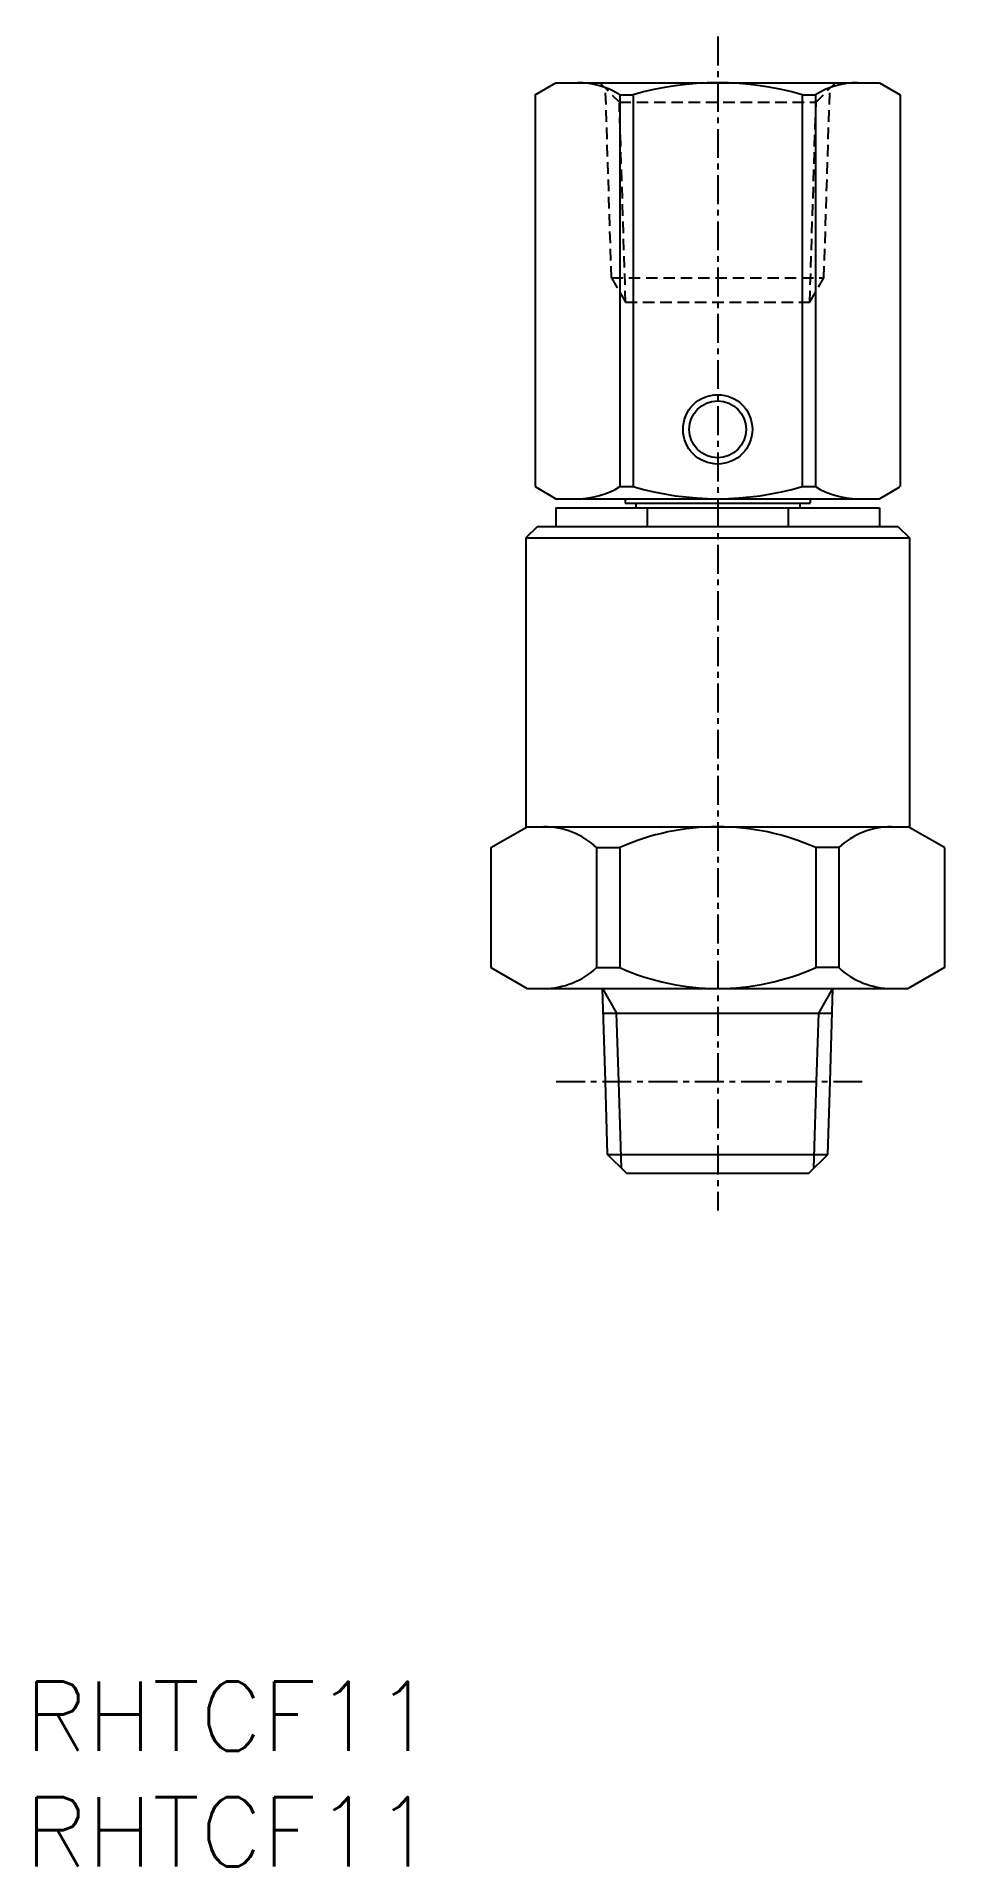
# Model space of a CAD drawing. Extents: x 0.5 to 39.8, y 0 to 79.2.
import ezdxf

# ---------------------------------------------------------------- set-up
doc = ezdxf.new("R2010")
doc.units = 0
doc.linetypes.add('CENTER', pattern=[2, 1.25, -0.25, 0.25, -0.25])
doc.linetypes.add('DASHED', pattern=[0.75, 0.5, -0.25])
doc.layers.get('0').update_dxf_attribs({"linetype": 'CONTINUOUS'})
doc.layers.add('CENTER', color=1, linetype='CENTER')
doc.styles.get("Standard").update_dxf_attribs({"font": 'txt.shx'})

# ---------------------------------------------------------------- blocks, each defined once
blk = doc.blocks.new('*U6')
at = {"color": 7, "linetype": 'CONTINUOUS'}
blk.add_text('RHTCF11', height=3, dxfattribs=at).set_placement((0, 0))
blk = doc.blocks.new('*U7')
at = {"color": 7, "linetype": 'CONTINUOUS'}
blk.add_text('RHTCF11', height=3, dxfattribs=at).set_placement((0, 5))

msp = doc.modelspace()

# ---------------------------------------------------------------- linework, layer by layer
at = {"color": 7, "linetype": 'CONTINUOUS'}
for p, q in [((22.10001, 76.680384), (23.000015, 77.2)), ((23.000015, 77.2), (36.999999, 77.2)), ((36.999999, 77.2), (37.89999, 76.680384)), ((22.10001, 76.680384), (22.10001, 59.719616)), ((25.7688, 76.680384), (26.33804, 76.680384)), ((25.7688, 76.680384), (25.7688, 59.719616)), ((26.33804, 76.680384), (26.33804, 59.719616)), ((33.66196, 76.680384), (34.2312, 76.680384)), ((33.66196, 76.680384), (33.66196, 59.719616)), ((34.2312, 76.680384), (34.2312, 59.719616)), ((37.89999, 76.680384), (37.89999, 59.719616)), ((22.09999, 59.719623), (23, 59.200001)), ((25.7688, 59.719616), (26.33804, 59.719616)), ((33.66196, 59.719616), (34.2312, 59.719616)), ((36.99999, 59.199995), (37.88351, 59.710096)), ((23, 59.200001), (37, 59.200001)), ((23, 58.799999), (37, 58.799999)), ((23, 58.799999), (23, 58)), ((26, 59.200001), (26, 59)), ((26, 59), (34, 59)), ((26.45001, 59), (26.45001, 58.799999)), ((26.95001, 58.799999), (26.95001, 58)), ((33.04999, 58.799999), (33.04999, 58)), ((33.54999, 59), (33.54999, 58.799999)), ((34, 59.200001), (34, 59)), ((37, 58.799999), (37, 58)), ((22.199985, 58), (21.7, 57.5)), ((22.199985, 58), (37.79999, 58)), ((37.79999, 58), (38.3, 57.5)), ((21.7, 57.5), (38.3, 57.5)), ((21.7, 57.5), (21.7, 45)), ((38.3, 57.5), (38.3, 45)), ((20.18505, 44.096483), (21.74999, 45.000002)), ((21.7, 45), (38.3, 45)), ((39.81496, 44.096489), (38.25001, 45.000015)), ((20.18506, 44.096481), (20.18506, 38.903534)), ((24.7601, 44.096481), (24.7601, 38.903534)), ((24.7601, 44.096481), (25.75735, 44.096481)), ((25.75735, 44.096481), (25.75735, 38.903534)), ((35.2399, 44.096481), (34.24265, 44.096481)), ((34.24265, 44.096481), (34.24265, 38.903534)), ((35.2399, 44.096481), (35.2399, 38.903534)), ((39.81494, 44.096481), (39.81494, 38.903534)), ((20.18505, 38.903524), (21.749999, 38)), ((24.7601, 38.903534), (25.75735, 38.903534)), ((35.2399, 38.903534), (34.24265, 38.903534)), ((39.81497, 38.903539), (38.25, 38.000005)), ((21.749999, 38), (38.25, 38)), ((25.01006, 38.000006), (25.6243, 36.9361)), ((25.13602, 33.969997), (25.01008, 37.999997)), ((34.37569, 36.936101), (34.98993, 38)), ((34.86398, 33.970004), (34.98992, 38.000005)), ((25.0433, 36.936096), (34.9567, 36.936096)), ((25.71702, 33.970002), (25.62433, 36.936098)), ((34.28298, 33.970009), (34.37567, 36.936106)), ((25.2346, 30.815424), (25.13602, 33.969997)), ((25.83434, 30.215685), (25.71702, 33.970002)), ((34.16566, 30.215677), (34.28298, 33.970009)), ((34.7654, 30.815416), (34.86398, 33.970004)), ((26.04998, 30), (25.23457, 30.815413)), ((25.23459, 30.815414), (34.76541, 30.815414)), ((33.949999, 30), (34.76543, 30.815434)), ((26.04998, 30), (33.949999, 30))]:
    msp.add_line(p, q, dxfattribs=at)
at = {"color": 3, "linetype": 'DASHED'}
for p, q in [((24.9, 77.2), (25.74335, 76.356646)), ((25.39963, 68.763903), (25.14362, 76.956385)), ((35.1, 77.2), (34.25665, 76.356646)), ((34.60037, 68.763903), (34.85638, 76.956385)), ((25.74335, 76.356646), (34.25665, 76.356646)), ((26.01387, 67.7), (25.74469, 76.313987)), ((33.98613, 67.7), (34.25665, 76.356646)), ((25.39963, 68.763903), (34.60037, 68.763903)), ((25.39963, 68.7639), (26.01387, 67.7)), ((33.98613, 67.7), (34.60037, 68.7639)), ((26.01387, 67.7), (33.98613, 67.7))]:
    msp.add_line(p, q, dxfattribs=at)
at = {"color": 7, "linetype": 'CONTINUOUS'}
for radius in [1.5, 1.2295]:
    msp.add_circle((30, 62.200001), radius, dxfattribs=at)
for centre, radius, start, end in [((23.93442, 73.702185), 3.497813, 58.369274, 90), ((30, 64.036414), 13.163586, 73.847842, 106.15216), ((36.06558, 73.702185), 3.497813, 90, 121.63073), ((23.93442, 62.697815), 3.497813, 270, 301.63074), ((30, 72.363586), 13.163586, 253.84784, 286.15216), ((36.06558, 62.697815), 3.497813, 238.36926, 270), ((22.4726, 41.652481), 3.347522, 46.894003, 89.999992), ((30, 34.58728), 10.412728, 65.955408, 114.0446), ((37.5274, 41.652481), 3.347522, 90, 133.10599), ((22.4726, 41.347519), 3.347522, 270.00001, 313.10599), ((30, 48.412735), 10.412728, 245.9554, 294.04459), ((37.5274, 41.347519), 3.347522, 226.89401, 270)]:
    msp.add_arc(centre, radius, start, end, dxfattribs=at)
at = {"layer": 'CENTER', "color": 1, "linetype": 'CENTER'}
for p, q in [((30, 79.2), (30, 28.392959)), ((23.00974, 33.970001), (36.34412, 33.970001))]:
    msp.add_line(p, q, dxfattribs=at)

# ---------------------------------------------------------------- block references
at = {"color": 7, "linetype": 'CONTINUOUS'}
for name in ['*U7', '*U6']:
    msp.add_blockref(name, (0, 0), dxfattribs=at)

doc.saveas('drawing.dxf')
